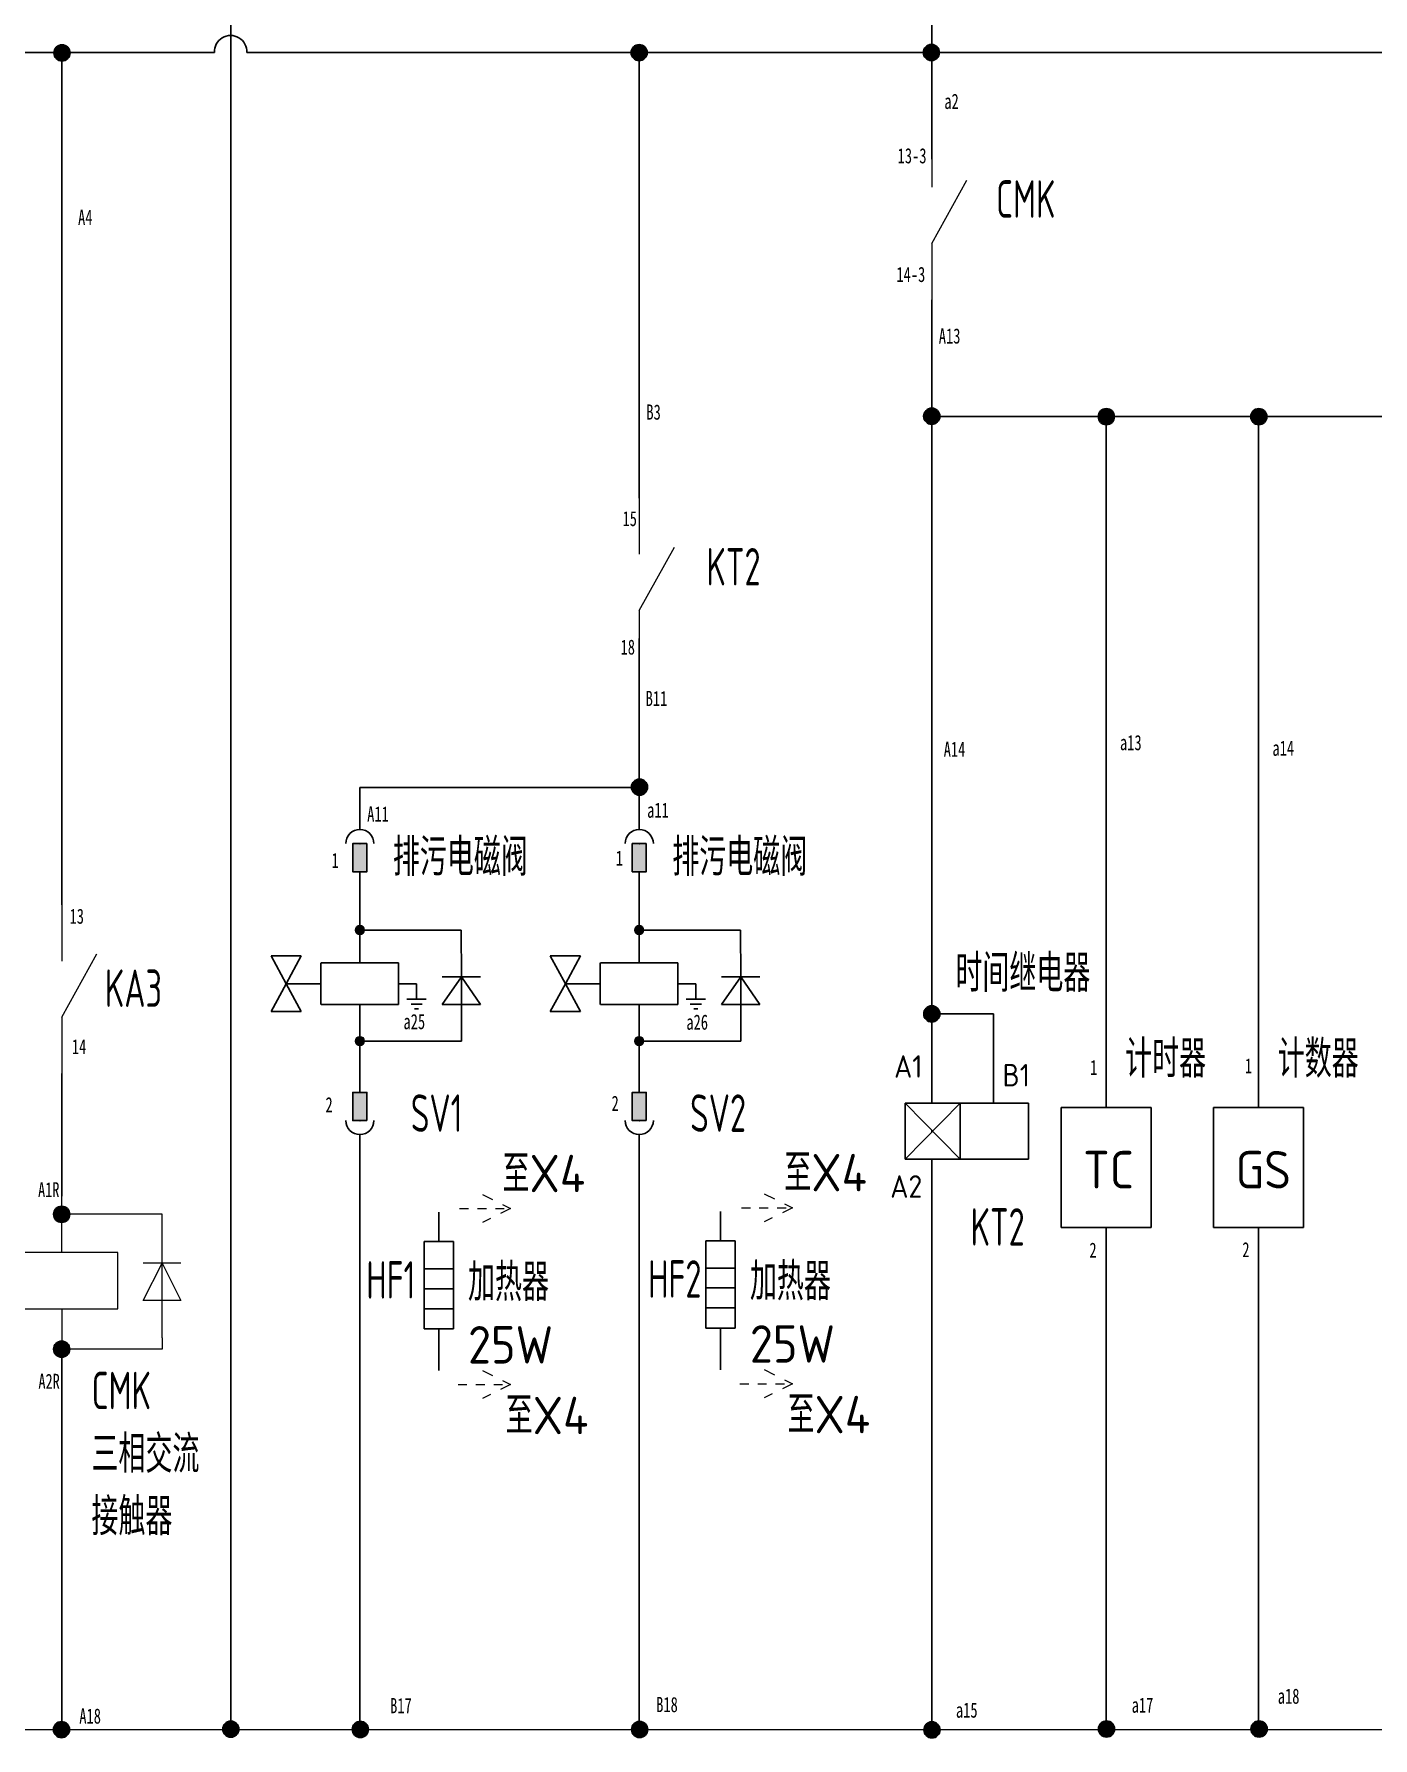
# Model space of a CAD drawing. Header units: millimetres. Extents: x 0 to 840, y 0 to 594.
# Drawn here: x 315.8 to 465.7, y 192.2 to 383.2 of the extents above; entities that cross this region are included whole.
import ezdxf
from ezdxf.enums import TextEntityAlignment as Align

# ---------------------------------------------------------------- set-up
doc = ezdxf.new("R2010")
doc.units = ezdxf.units.MM
doc.linetypes.add('虚线', pattern=[2, 1, -1])
for name, color, linetype, lineweight in [('AM_3', 3, '虚线', 13), ('BLK_0.5mm^2', 7, 'Continuous', 18), ('SYMS', 7, 'Continuous', 18), ('尺寸线层', 3, 'Continuous', 13), ('粗实线层', 7, 'Continuous', 25), ('虚线层', 6, '虚线', 13)]:
    doc.layers.add(name, color=color, linetype=linetype, lineweight=lineweight)
doc.layers.add('触点标识', color=11, linetype='Continuous')
doc.styles.add('WD_IEC', font='isocp2.shx', dxfattribs={"width": 0.9, "bigfont": 'gbcbig.shx'})
doc.styles.add('工程字', font='gbenor.shx', dxfattribs={"bigfont": 'gbcbig.shx'})
doc.styles.add('标准', font='isoct2.shx')
doc.styles.add('海泰汉字样式', font='仿宋_GB2312.ttf', dxfattribs={"width": 0.7, "height": 1.7})

# ---------------------------------------------------------------- blocks, each defined once
blk = doc.blocks.new('VCR1_1')
for p, q in [((0, 2.5), (0, 7.5)), ((0, -2.5), (0, -7.5))]:
    blk.add_line(p, q)
blk.add_lwpolyline([(-5, 2.5), (-5, -2.5), (5, -2.5), (5, 2.5)], close=True)
at = {"style": 'WD_IEC'}
for tag, height, p in [('INST', 2.5, (-5.25, 11.5)), ('LOC', 2.5, (-5.25, 8)), ('TAG1', 2.5, (-5.25, 4.5)), ('MFG', 1.5, (-6, 1)), ('CAT', 1.5, (-6, -1.5)), ('DESC1', 2.5, (-5.25, -6.85)), ('DESC2', 2.5, (-5.25, -10.35)), ('DESC3', 2.5, (-5.25, -13.85))]:
    blk.add_attdef(tag, text='', height=height, dxfattribs=at).set_placement(p, align=Align.RIGHT)
for tag, p, height in [('X2TERM01', (0, 7.5), 0.32), ('X4LINK', (-5, 0), 0.32), ('X1LINK', (5, 0), 0.32), ('ASSYCODE', (1, -4), 1), ('FAMILY', (1, -5.5), 1), ('CATDESC', (1, -7), 1), ('X8TERM02', (0, -7.5), 0.32)]:
    blk.add_attdef(tag, p, '', height=height, dxfattribs=at)
blk.add_attdef('TERM01', text='', height=2, rotation=90, dxfattribs=at).set_placement((-1, 7.5), align=Align.RIGHT)
blk.add_attdef('TERM02', (-1, -7.5), '', height=2, rotation=90, dxfattribs=at)
at = {"lineweight": 9, "style": 'WD_IEC'}
for tag, p in [('NO', (-5.5, -16.5)), ('NC', (-5.5, -20))]:
    blk.add_attdef(tag, text='', height=2.5, dxfattribs=at).set_placement(p, align=Align.TOP_RIGHT)
for tag, p in [('XREFNO', (-4, -16.5)), ('XREFNC', (-4, -20))]:
    blk.add_attdef(tag, text='', height=2.5, dxfattribs=at).set_placement(p, align=Align.TOP_LEFT)
blk = doc.blocks.new('VDI1_2')
for p, q in [((0, 7.5), (0, -7.5)), ((0, -2.5), (-2.5, 2.5)), ((-2.5, 2.5), (2.5, 2.5)), ((2.5, 2.5), (0, -2.5)), ((-2.5, -2.5), (2.5, -2.5))]:
    blk.add_line(p, q)
at = {"style": 'WD_IEC'}
for tag, height, p in [('INST', 2.5, (-5.5, 10.25)), ('LOC', 2.5, (-5.5, 6.75)), ('TAG1', 2.5, (-5.5, 3.25)), ('MFG', 1.5, (-5.5, -0.25)), ('CAT', 1.5, (-5.5, -2.75)), ('DESC1', 2.5, (-5.5, -6.35)), ('DESC2', 2.5, (-5.5, -9.85)), ('DESC3', 2.5, (-5.5, -13.35))]:
    blk.add_attdef(tag, text='', height=height, dxfattribs=at).set_placement(p, align=Align.RIGHT)
blk.add_attdef('TERM01', text='', height=2, rotation=90, dxfattribs=at).set_placement((-1, 7.5), align=Align.RIGHT)
for tag, p, height in [('X2TERM01', (0, 7.5), 0.32), ('ASSYCODE', (1, -4), 1), ('FAMILY', (1, -5.5), 1), ('CATDESC', (1, -7), 1), ('X8TERM02', (0, -7.5), 0.32)]:
    blk.add_attdef(tag, p, '', height=height, dxfattribs=at)
blk.add_attdef('TERM02', (-1, -7.5), '', height=2, rotation=90, dxfattribs=at)
blk = doc.blocks.new('bfcgb')
blk.add_hatch(color=256).paths.add_polyline_path([(1495.06, 338, 1), (1492.9, 338, 1)])
blk.add_circle((1493.98, 338), 1.08)
blk = doc.blocks.new('gwae')
blk.add_hatch(color=256).paths.add_polyline_path([(413.18, 275.01), (413.18, 278.76), (411.3, 278.76), (411.3, 275.01)], flags=0)
for p, q in [((412.24, 286.26), (412.24, 280.64)), ((412.24, 275.01), (412.24, 271.26))]:
    blk.add_line(p, q)
blk.add_lwpolyline([(413.18, 278.76), (411.3, 278.76), (411.3, 275.01), (413.18, 275.01)], close=True)
blk.add_arc((412.24, 278.76), 1.88, 0, 180)
blk.add_point((412.24, 278.76))
blk = doc.blocks.new('rq2e')
at = {"color": 7, "ltscale": 0.416487}
blk.add_line((1065.04, 260.3), (1065.04, 251.87), dxfattribs=at)
at = {"color": 7, "ltscale": 0.007597}
for p, q in [((1064.45, 256.26), (1064.49, 256.48)), ((1064.45, 256.26), (1064.49, 256.48)), ((1064.49, 256.03), (1064.45, 256.26)), ((1064.49, 256.03), (1064.45, 256.26)), ((1064.49, 256.48), (1064.62, 256.67)), ((1064.49, 256.48), (1064.62, 256.67)), ((1064.62, 255.84), (1064.49, 256.03)), ((1064.62, 255.84), (1064.49, 256.03)), ((1064.62, 256.67), (1064.81, 256.8)), ((1064.62, 256.67), (1064.81, 256.8)), ((1064.81, 255.71), (1064.62, 255.84)), ((1064.81, 255.71), (1064.62, 255.84)), ((1064.81, 256.8), (1065.04, 256.85)), ((1064.81, 256.8), (1065.04, 256.85)), ((1065.04, 255.66), (1064.81, 255.71)), ((1065.04, 255.66), (1064.81, 255.71)), ((1065.04, 256.85), (1065.27, 256.8)), ((1065.04, 256.85), (1065.27, 256.8)), ((1065.27, 255.71), (1065.04, 255.66)), ((1065.27, 255.71), (1065.04, 255.66)), ((1065.27, 256.8), (1065.46, 256.67)), ((1065.27, 256.8), (1065.46, 256.67)), ((1065.46, 255.84), (1065.27, 255.71)), ((1065.46, 255.84), (1065.27, 255.71)), ((1065.46, 256.67), (1065.59, 256.48)), ((1065.46, 256.67), (1065.59, 256.48)), ((1065.59, 256.03), (1065.46, 255.84)), ((1065.59, 256.03), (1065.46, 255.84)), ((1065.59, 256.48), (1065.63, 256.26)), ((1065.59, 256.48), (1065.63, 256.26)), ((1065.63, 256.26), (1065.59, 256.03)), ((1065.63, 256.26), (1065.59, 256.03)), ((1064.45, 241.44), (1064.49, 241.66)), ((1064.45, 241.44), (1064.49, 241.66)), ((1064.49, 241.21), (1064.45, 241.44)), ((1064.49, 241.21), (1064.45, 241.44)), ((1064.49, 241.66), (1064.62, 241.85)), ((1064.49, 241.66), (1064.62, 241.85)), ((1064.62, 241.02), (1064.49, 241.21)), ((1064.62, 241.02), (1064.49, 241.21)), ((1064.62, 241.85), (1064.81, 241.98)), ((1064.62, 241.85), (1064.81, 241.98)), ((1064.81, 240.89), (1064.62, 241.02)), ((1064.81, 240.89), (1064.62, 241.02)), ((1064.81, 241.98), (1065.04, 242.03)), ((1064.81, 241.98), (1065.04, 242.03)), ((1065.04, 242.03), (1065.27, 241.98)), ((1065.04, 242.03), (1065.27, 241.98)), ((1065.27, 241.98), (1065.46, 241.85)), ((1065.27, 241.98), (1065.46, 241.85)), ((1065.46, 241.02), (1065.27, 240.89)), ((1065.46, 241.02), (1065.27, 240.89)), ((1065.46, 241.85), (1065.59, 241.66)), ((1065.46, 241.85), (1065.59, 241.66)), ((1065.59, 241.21), (1065.46, 241.02)), ((1065.59, 241.21), (1065.46, 241.02)), ((1065.59, 241.66), (1065.63, 241.44)), ((1065.59, 241.66), (1065.63, 241.44)), ((1065.63, 241.44), (1065.59, 241.21)), ((1065.63, 241.44), (1065.59, 241.21)), ((1065.04, 240.85), (1064.81, 240.89)), ((1065.04, 240.85), (1064.81, 240.89)), ((1065.27, 240.89), (1065.04, 240.85)), ((1065.27, 240.89), (1065.04, 240.85))]:
    blk.add_line(p, q, dxfattribs=at)
at = {"color": 7, "ltscale": 0.445714}
for p, q in [((1065.03, 256.26), (1078.57, 256.26)), ((1065.03, 256.26), (1078.57, 256.26)), ((1065.04, 241.44), (1078.58, 241.44)), ((1065.04, 241.44), (1078.58, 241.44))]:
    blk.add_line(p, q, dxfattribs=at)
at = {"color": 7, "ltscale": 0.204694}
blk.add_line((1078.58, 250.04), (1078.57, 256.26), dxfattribs=at)
blk.add_line((1078.58, 250.04), (1078.57, 256.26), dxfattribs=at)
at = {"color": 7, "ltscale": 0.092843}
for q in [(1053.19, 252.81), (1053.19, 252.81), (1057.23, 252.81), (1057.23, 252.81), (1053.19, 245.38), (1053.19, 245.38), (1057.23, 245.38), (1057.23, 245.38)]:
    blk.add_line((1055.21, 249.09), q, dxfattribs=at)
at = {"color": 7, "ltscale": 0.044268}
for p, q in [((1053.19, 252.81), (1055.21, 252.81)), ((1053.19, 252.81), (1055.21, 252.81)), ((1053.19, 245.38), (1055.21, 245.38)), ((1053.19, 245.38), (1055.21, 245.38))]:
    blk.add_line(p, q, dxfattribs=at)
at = {"color": 7, "ltscale": 0.044269}
for p, q in [((1057.23, 252.81), (1055.21, 252.81)), ((1057.23, 252.81), (1055.21, 252.81)), ((1057.23, 245.38), (1055.21, 245.38)), ((1057.23, 245.38), (1055.21, 245.38))]:
    blk.add_line(p, q, dxfattribs=at)
at = {"color": 7, "ltscale": 0.18267}
for p, q in [((1059.83, 251.87), (1059.83, 246.32)), ((1070.2, 251.87), (1070.2, 246.32))]:
    blk.add_line(p, q, dxfattribs=at)
at = {"color": 7, "ltscale": 0.226511}
for p, q in [((1070.2, 251.87), (1059.88, 251.87)), ((1059.88, 246.32), (1063.32, 246.32)), ((1070.2, 246.32), (1063.32, 246.32)), ((1070.2, 246.32), (1063.32, 246.32))]:
    blk.add_line(p, q, dxfattribs=at)
at = {"color": 7, "ltscale": 0.121009}
blk.add_line((1059.83, 249.09), (1055.21, 249.09), dxfattribs=at)
at = {"color": 7, "ltscale": 0.067085}
blk.add_line((1070.2, 249.09), (1072.61, 249.09), dxfattribs=at)
at = {"color": 7, "ltscale": 0.04459}
blk.add_line((1072.61, 249.09), (1072.61, 247.05), dxfattribs=at)
at = {"color": 7, "ltscale": 0.148438}
for p in [(1076.03, 246.32), (1076.03, 246.32), (1081.13, 246.32), (1081.13, 246.32)]:
    blk.add_line(p, (1078.58, 250.04), dxfattribs=at)
at = {"color": 7, "ltscale": 0.083936}
for p, q in [((1078.58, 250.04), (1076.03, 250.04)), ((1078.58, 250.04), (1076.03, 250.04)), ((1078.58, 250.04), (1081.13, 250.04)), ((1078.58, 250.04), (1081.13, 250.04)), ((1078.58, 246.32), (1076.03, 246.32)), ((1078.58, 246.32), (1076.03, 246.32)), ((1078.58, 246.32), (1081.13, 246.32)), ((1078.58, 246.32), (1081.13, 246.32))]:
    blk.add_line(p, q, dxfattribs=at)
at = {"color": 7, "ltscale": 0.16075}
for q in [(1078.58, 250.04), (1078.58, 246.32)]:
    blk.add_line((1078.58, 241.44), q, dxfattribs=at)
at = {"color": 7, "ltscale": 0.321499}
blk.add_line((1065.04, 246.32), (1065.04, 238.35), dxfattribs=at)
at = {"color": 7, "ltscale": 0.028234}
blk.add_line((1072.61, 247.05), (1071.32, 247.05), dxfattribs=at)
at = {"color": 7, "ltscale": 0.016336}
for q in [(1071.86, 246.37), (1073.35, 246.37)]:
    blk.add_line((1072.61, 246.37), q, dxfattribs=at)
at = {"color": 7, "ltscale": 0.005879}
for q in [(1072.34, 245.77), (1072.88, 245.77)]:
    blk.add_line((1072.61, 245.77), q, dxfattribs=at)
at = {"color": 7, "ltscale": 0.028235}
blk.add_line((1072.61, 247.05), (1073.9, 247.05), dxfattribs=at)
at = {"color": 7}
for centre in [(1065.04, 256.26), (1065.04, 241.44)]:
    blk.add_circle(centre, 0.591, dxfattribs=at)
for points in [[(1065.59, 256.03), (1064.45, 256.26), (1064.62, 256.67), (1064.49, 256.48)], [(1065.59, 256.03), (1064.45, 256.26), (1064.62, 256.67), (1064.49, 256.48)], [(1065.59, 256.03), (1064.62, 255.84), (1064.45, 256.26), (1064.49, 256.03)], [(1065.59, 256.03), (1064.62, 255.84), (1064.45, 256.26), (1064.49, 256.03)], [(1065.59, 256.03), (1064.62, 256.67), (1065.04, 256.85), (1064.81, 256.8)], [(1065.59, 256.03), (1064.62, 256.67), (1065.04, 256.85), (1064.81, 256.8)], [(1065.59, 256.03), (1065.04, 255.66), (1064.62, 255.84), (1064.81, 255.71)], [(1065.59, 256.03), (1065.04, 255.66), (1064.62, 255.84), (1064.81, 255.71)], [(1065.59, 256.03), (1065.04, 256.85), (1065.46, 256.67), (1065.27, 256.8)], [(1065.59, 256.03), (1065.04, 256.85), (1065.46, 256.67), (1065.27, 256.8)], [(1065.59, 256.03), (1065.46, 255.84), (1065.04, 255.66), (1065.27, 255.71)], [(1065.59, 256.03), (1065.46, 255.84), (1065.04, 255.66), (1065.27, 255.71)], [(1065.59, 256.03), (1065.46, 256.67), (1065.63, 256.26), (1065.59, 256.48)], [(1065.59, 256.03), (1065.46, 256.67), (1065.63, 256.26), (1065.59, 256.48)], [(1065.59, 241.21), (1064.45, 241.44), (1064.62, 241.85), (1064.49, 241.66)], [(1065.59, 241.21), (1064.45, 241.44), (1064.62, 241.85), (1064.49, 241.66)], [(1065.59, 241.21), (1064.62, 241.02), (1064.45, 241.44), (1064.49, 241.21)], [(1065.59, 241.21), (1064.62, 241.02), (1064.45, 241.44), (1064.49, 241.21)], [(1065.59, 241.21), (1064.62, 241.85), (1065.04, 242.03), (1064.81, 241.98)], [(1065.59, 241.21), (1064.62, 241.85), (1065.04, 242.03), (1064.81, 241.98)], [(1065.59, 241.21), (1065.04, 240.85), (1064.62, 241.02), (1064.81, 240.89)], [(1065.59, 241.21), (1065.04, 240.85), (1064.62, 241.02), (1064.81, 240.89)], [(1065.59, 241.21), (1065.04, 242.03), (1065.46, 241.85), (1065.27, 241.98)], [(1065.59, 241.21), (1065.04, 242.03), (1065.46, 241.85), (1065.27, 241.98)], [(1065.59, 241.21), (1065.46, 241.02), (1065.04, 240.85), (1065.27, 240.89)], [(1065.59, 241.21), (1065.46, 241.02), (1065.04, 240.85), (1065.27, 240.89)], [(1065.59, 241.21), (1065.46, 241.85), (1065.63, 241.44), (1065.59, 241.66)], [(1065.59, 241.21), (1065.46, 241.85), (1065.63, 241.44), (1065.59, 241.66)]]:
    blk.add_solid(points, dxfattribs=at)
blk = doc.blocks.new('VMS21P_1')
for p, q in [((0, 7.5), (0, 2.5)), ((0, -2.5), (3.125, 3.125)), ((0, -2.5), (0, -7.5))]:
    blk.add_line(p, q)
at = {"style": 'WD_IEC'}
for tag, p in [('INST', (-5.25, 7.75)), ('LOC', (-5.25, 4.25)), ('TAG2', (-5.25, 0.75)), ('XREF', (-5.25, -3.75)), ('DESC1', (-5.25, -7.6)), ('DESC2', (-5.25, -11.1)), ('DESC3', (-5.25, -14.6))]:
    blk.add_attdef(tag, text='', height=2.5, dxfattribs=at).set_placement(p, align=Align.RIGHT)
for tag, p, height in [('X2TERM01', (0, 7.5), 0.32), ('X4LINK', (-2, 0), 0.32), ('X1LINK', (-0.5, 0), 0.32), ('CONTACT', (4, -3.5), 1), ('FAMILY', (4, -5), 1), ('X8TERM02', (0, -7.5), 0.32)]:
    blk.add_attdef(tag, p, '', height=height, dxfattribs=at)
blk.add_attdef('TERM01', text='', height=2, rotation=90, dxfattribs=at).set_placement((-1, 7.5), align=Align.RIGHT)
blk.add_attdef('TERM02', (-1, -7.5), '', height=2, rotation=90, dxfattribs=at)
blk = doc.blocks.new('sfe')
for p, q in [((1319.93, -437.42), (1336.36, -437.42)), ((1319.93, -444.92), (1319.93, -437.42)), ((1327.24, -437.42), (1319.93, -444.92)), ((1319.93, -437.42), (1327.24, -444.92)), ((1327.24, -437.42), (1327.24, -444.92)), ((1336.36, -437.42), (1336.36, -444.92)), ((1336.36, -444.92), (1319.93, -444.92))]:
    blk.add_line(p, q)
at = {"layer": '粗实线层'}
for p, q in [((1323.47, -437.42), (1323.47, -425.52)), ((1323.47, -425.52), (1331.69, -425.52)), ((1331.69, -437.42), (1331.69, -425.52)), ((1323.47, -444.92), (1323.47, -455.61))]:
    blk.add_line(p, q, dxfattribs=at)
blk.add_blockref('bfcgb', (-170.51, -763.52))
at = {"layer": 'AM_3', "style": 'WD_IEC'}
for tag, p in [('A1', (1322.22, -434.03)), ('B1', (1336.55, -435.2)), ('A2', (1322.2, -450.05))]:
    blk.add_attdef(tag, text='', height=3, dxfattribs=at).set_placement(p, align=Align.RIGHT)
blk = doc.blocks.new('HA1X2_1')
blk.add_lwpolyline([(-1.25, -2.5), (0, 0), (1.25, -2.5)])
at = {"style": 'WD_IEC'}
for tag, p in [('DESC1', (0, 5.1)), ('DESC2', (0, 1.25))]:
    blk.add_attdef(tag, text='', height=2.5, dxfattribs=at).set_placement(p, align=Align.CENTER)
blk.add_attdef('X8TERM01', (0, 0), '', height=0.32, dxfattribs=at)

msp = doc.modelspace()

# ---------------------------------------------------------------- linework, layer by layer
for p, q in [((337.78, 193.15), (337.78, 413.94)), ((416.32, 369.17), (416.32, 394.73)), ((312.57, 381.13), (325.24, 381.13)), ((318.85, 285.6), (318.85, 381.13)), ((325.24, 381.13), (335.96, 381.13)), ((339.58, 381.13), (418.1, 381.13)), ((383.55, 381.13), (383.55, 367.59)), ((418.1, 381.13), (508.66, 381.13)), ((383.55, 374.78), (383.55, 366.02)), ((383.55, 340.35), (383.55, 366.02)), ((416.32, 294.38), (416.32, 353.42)), ((383.55, 331.19), (383.55, 340.35)), ((564.3, 340.35), (416.32, 340.35)), ((435.85, 340.35), (435.85, 283.88)), ((452.94, 340.35), (452.94, 283.88)), ((383.55, 298.76), (383.55, 315.44)), ((352.25, 298.76), (383.55, 298.76)), ((435.85, 270.44), (435.85, 262.87)), ((452.94, 270.45), (452.94, 262.88)), ((416.32, 269.11), (416.32, 263.38)), ((318.85, 266.7), (318.85, 252.93)), ((430.82, 249.44), (430.82, 262.87)), ((430.82, 262.87), (440.89, 262.87)), ((440.89, 262.87), (440.89, 249.44)), ((447.9, 249.44), (447.9, 262.88)), ((447.9, 262.88), (457.98, 262.88)), ((457.98, 262.88), (457.98, 249.44)), ((416.32, 260.33), (416.32, 260.13)), ((416.32, 257.08), (416.33, 193.15)), ((352.25, 255.12), (352.25, 193.15)), ((361.1, 247.85), (361.1, 251.15)), ((392.67, 247.94), (392.67, 251.24)), ((440.89, 249.44), (430.82, 249.44)), ((435.85, 249.44), (435.85, 193.15)), ((457.98, 249.44), (447.9, 249.44)), ((452.94, 249.44), (452.94, 193.15)), ((361.1, 238.06), (361.1, 233.39)), ((392.67, 238.16), (392.67, 233.49)), ((318.85, 234.88), (318.85, 193.15))]:
    msp.add_line(p, q)
at = {"color": 7, "ltscale": 0.416487}
msp.add_line((383.55, 298.76), (383.55, 294.04), dxfattribs=at)
at = {"color": 7, "ltscale": 0.321499}
msp.add_line((383.55, 255.12), (383.55, 193.15), dxfattribs=at)
at = {"color": 7, "ltscale": 0.036266}
for p, q in [((361.1, 247.85), (359.45, 247.85)), ((361.1, 247.85), (362.74, 247.85)), ((392.67, 247.94), (391.02, 247.94)), ((392.67, 247.94), (394.31, 247.94)), ((359.45, 244.79), (361.1, 244.79)), ((362.74, 244.79), (361.1, 244.79)), ((391.02, 244.89), (392.67, 244.89)), ((394.31, 244.89), (392.67, 244.89)), ((359.45, 242.55), (361.1, 242.55)), ((362.74, 242.55), (361.1, 242.55)), ((391.02, 242.65), (392.67, 242.65)), ((394.31, 242.65), (392.67, 242.65)), ((359.45, 240.31), (361.1, 240.31)), ((362.74, 240.31), (361.1, 240.31)), ((391.02, 240.41), (392.67, 240.41)), ((394.31, 240.41), (392.67, 240.41)), ((359.45, 238.06), (361.1, 238.06)), ((362.74, 238.06), (361.1, 238.06)), ((391.02, 238.16), (392.67, 238.16)), ((394.31, 238.16), (392.67, 238.16))]:
    msp.add_line(p, q, dxfattribs=at)
at = {"color": 7, "ltscale": 0.215638}
for p, q in [((359.45, 247.85), (359.45, 238.06)), ((362.74, 247.85), (362.74, 238.06)), ((391.02, 247.94), (391.02, 238.16)), ((394.31, 247.94), (394.31, 238.16))]:
    msp.add_line(p, q, dxfattribs=at)
msp.add_arc((337.77, 381.22), 1.82, 357.325, 182.675)
at = {"layer": 'BLK_0.5mm^2'}
for p, q in [((330.09, 250.91), (318.85, 250.91)), ((330.09, 249.65), (330.09, 250.91)), ((330.09, 237.05), (330.09, 235.79)), ((330.09, 235.79), (318.85, 235.79)), ((186.38, 193.15), (467.42, 193.15))]:
    msp.add_line(p, q, dxfattribs=at)
at = {"layer": '粗实线层'}
for p, q in [((416.32, 273.37), (416.32, 294.38)), ((435.85, 270.44), (435.85, 283.88)), ((452.94, 270.45), (452.94, 283.88))]:
    msp.add_line(p, q, dxfattribs=at)
at = {"layer": '虚线层'}
for p, q in [((363.43, 251.55), (369.14, 251.55)), ((395, 251.64), (400.71, 251.64)), ((363.25, 231.82), (369.14, 231.82)), ((394.82, 231.92), (400.71, 231.92))]:
    msp.add_line(p, q, dxfattribs=at)

# ---------------------------------------------------------------- block references
at = {"xscale": 0.84, "yscale": 0.84, "zscale": 0.84}
for name, p in [('bfcgb', (-936.06, 97.17)), ('bfcgb', (-871.4, 97.2)), ('bfcgb', (-871.4, 97.2)), ('bfcgb', (-838.66, 97.21)), ('bfcgb', (-838.62, 56.44)), ('bfcgb', (-819.06, 56.39)), ('bfcgb', (-801.98, 56.39)), ('gwae', (5.97, 58.3)), ('gwae', (37.27, 58.3)), ('bfcgb', (-871.36, 14.87)), ('rq2e', (-542.38, 67.51)), ('rq2e', (-511.09, 67.51)), ('bfcgb', (-936.1, -33.01)), ('bfcgb', (-936.1, -48.13)), ('bfcgb', (-936.12, -90.77)), ('bfcgb', (-917.15, -90.72)), ('bfcgb', (-902.64, -90.75)), ('bfcgb', (-871.35, -90.76)), ('bfcgb', (-838.6, -90.8)), ('bfcgb', (-819.04, -90.7)), ('bfcgb', (-801.95, -90.7))]:
    msp.add_blockref(name, p, dxfattribs=at)
at = {"xscale": -0.84, "yscale": 0.84, "zscale": 0.84, "rotation": 180}
for p in [(5.97, 495.58), (37.27, 495.58)]:
    msp.add_blockref('gwae', p, dxfattribs=at)
at = {"layer": 'SYMS', "xscale": 1.26, "yscale": 1.26, "zscale": 1.26}
for name, p in [('VMS21P_1', (416.32, 362.87)), ('VMS21P_1', (383.55, 321.74)), ('VMS21P_1', (318.85, 276.15)), ('VCR1_1', (318.85, 243.48))]:
    msp.add_blockref(name, p, dxfattribs=at)
at = {"layer": 'SYMS', "xscale": 0.84, "yscale": 0.84, "zscale": 0.84, "rotation": 180}
msp.add_blockref('VDI1_2', (330.09, 243.35), dxfattribs=at)
at = {"layer": '粗实线层', "xscale": 0.84, "yscale": 0.84, "zscale": 0.84}
msp.add_blockref('sfe', (-695.39, 630.81), dxfattribs=at).add_auto_attribs({'B1': 'B1', 'A1': 'A1', 'A2': 'A2'})
at = {"layer": '虚线层', "xscale": 1.26, "yscale": 1.26, "zscale": 1.26, "rotation": 270}
for p in [(369.14, 251.55), (400.71, 251.64), (369.14, 231.82), (400.71, 231.92)]:
    msp.add_blockref('HA1X2_1', p, dxfattribs=at)

# ---------------------------------------------------------------- texts
at = {"char_height": 4.2, "width": 11.3475, "attachment_point": 1, "line_spacing_factor": 0.99982, "style": '标准'}
for s, insert in [('{\\Fisocp2,gbcbig|c0;\\C3;TC}', (433.29, 258.01)), ('{\\Fisocp2,gbcbig|c134;\\C3;GS}', (450.37, 258.01))]:
    msp.add_mtext(s, dxfattribs=dict(at, insert=insert))
at = {"char_height": 4.2, "width": 4.1411, "attachment_point": 1}
for s, insert in [('{\\Fisocp,gbcbig|c134;\\W0.7;\\C3;HF1}', (352.97, 245.66)), ('{\\Fisocp,gbcbig|c134;\\W0.7;\\C3;HF2}', (384.54, 245.76))]:
    msp.add_mtext(s, dxfattribs=dict(at, insert=insert))
at = {"layer": 'BLK_0.5mm^2', "char_height": 4.2, "attachment_point": 1, "line_spacing_factor": 0.99982, "style": '标准'}
for s, insert, width in [('{\\Fisocp2,gbcbig|c134;\\C3;排污电磁阀}', (355.95, 293.04), 30.0801), ('{\\Fisocp2,gbcbig|c134;\\C3;排污电磁阀}', (387.25, 293.04), 30.0801), ('{\\Fisocp2,gbcbig|c134;\\C3;时间继电器}', (418.97, 280.03), 30.0801), ('{\\Fisocp2,gbcbig|c134;\\C3;计时器}', (437.99, 270.43), 30.0801), ('{\\Fisocp2,gbcbig|c134;\\C3;计数器}', (455.08, 270.43), 30.0801), ('{\\Fisocp2,gbcbig|c134;\\C3;加热器\\P25W}', (364.37, 245.38), 30.0801), ('{\\Fisocp2,gbcbig|c134;\\C3;加热器\\P25W}', (395.95, 245.48), 30.0801), ('{\\Fisocp2,gbcbig|c134;\\C3;三相交流接触器}', (322.18, 226.13), 12.9756)]:
    msp.add_mtext(s, dxfattribs=dict(at, insert=insert, width=width))
at = {"layer": '尺寸线层', "char_height": 4.2, "attachment_point": 1}
for s, insert, width, style in [('{\\Fisocp2,gbcbig|c134;\\W0.7;CMK}', (423.53, 366.81), 20.128, '标准'), ('{\\Fisocp2,gbcbig|c134;\\W0.7;KT2}', (391.08, 325.59), 12.49, '标准'), ('{\\Fisocp2,gbcbig|c0;\\W0.7;KA\\Fisocp2,gbcbig|c134;3}', (323.68, 278.35), 12.49, '标准'), ('{\\Fisocp,gbcbig|c134;\\W0.7;SV1}', (357.96, 264.35), 15.0159, '工程字'), ('{\\Fisocp,gbcbig|c134;\\W0.7;SV2}', (389.25, 264.35), 15.0159, '工程字'), ('{\\Fisocp2,gbcbig|c134;\\C3;至X4}', (399.8, 257.68), 35.7176, '标准'), ('{\\Fisocp2,gbcbig|c134;\\C3;至X4}', (368.23, 257.58), 35.7176, '标准'), ('{\\Fisocp2,gbcbig|c134;\\W0.7;KT2}', (420.67, 251.59), 15.0159, '工程字'), ('{\\Fisocp2,gbcbig|c134;\\W0.7;CMK}', (322.2, 233.26), 15.0159, '标准'), ('{\\Fisocp2,gbcbig|c134;\\C3;至X4}', (368.59, 230.46), 35.7176, '标准'), ('{\\Fisocp2,gbcbig|c134;\\C3;至X4}', (400.16, 230.56), 35.7176, '标准')]:
    msp.add_mtext(s, dxfattribs=dict(at, insert=insert, width=width, style=style))
at = {"layer": '触点标识', "attachment_point": 1, "style": '海泰汉字样式'}
for s, width, gutter_width, insert, char_height in [('a2', 7.2238, 8.5, (417.73, 376.51), 1.7), ('13-3', 4.2138, 8.5, (412.5, 370.41), 1.7), ('A4', 3.8862, 8.5, (320.68, 363.51), 1.7), ('14-3', 3.7773, 8.5, (412.36, 357.11), 1.7), ('A13', 4.0299, 8.5, (417.11, 350.21), 1.7), ('B3', 5.0227, 8.5, (384.35, 341.68), 1.7), ('15', 2.294, 10, (381.69, 329.73), 1.68), ('18', 3.1642, 10, (381.47, 315.33), 1.68), ('B11', 4.7281, 8.5, (384.27, 309.58), 1.7), ('A14', 1.7684, 8.5, (417.66, 303.89), 1.7), ('a13', 5.7338, 8.5, (437.41, 304.63), 1.7), ('a14', 6.2445, 8.5, (454.49, 304.01), 1.7), ('A11', 9.9176, 8.5, (353.07, 296.63), 1.7), ('a11', 10.8463, 8.5, (384.44, 297.06), 1.7), ('1', 4.0225, 8.5, (349.09, 291.43), 1.7), ('1', 10.1307, 8.5, (380.92, 291.68), 1.7), ('13', 2.9444, 10, (319.74, 285.16), 1.68), ('a25', 3.5598, 8.5, (357.14, 273.36), 1.7), ('a26', 1.9555, 8.5, (388.83, 273.3), 1.7), ('14', 2.8669, 10, (320, 270.54), 1.68), ('1', 1.4562, 10, (434.06, 268.21), 1.68), ('1', 1.8722, 10, (451.41, 268.39), 1.68), ('2', 4.5774, 8.5, (348.4, 264.04), 1.7), ('2', 4.211, 8.5, (380.45, 264.2), 1.7), ('A1R', 3.1886, 10, (316.2, 254.51), 1.68), ('2', 4.4918, 10, (433.99, 247.74), 1.68), ('2', 3.4105, 10, (451.12, 247.79), 1.68), ('A2R', 1.0896, 10, (316.24, 233.03), 1.68), ('B18', 3.1353, 8.5, (385.45, 196.81), 1.7), ('a18', 8.0956, 8.5, (455.09, 197.75), 1.7), ('A18', 5.3939, 8.5, (320.82, 195.52), 1.7), ('B17', 3.1468, 8.5, (355.64, 196.69), 1.7), ('a15', 3.7966, 8.5, (419.03, 196.19), 1.7), ('a17', 3.9565, 8.5, (438.72, 196.75), 1.7)]:
    msp.add_mtext_dynamic_manual_height_columns(s, width=width, gutter_width=gutter_width, heights=[0], dxfattribs=dict(at, insert=insert, char_height=char_height))

doc.saveas('drawing.dxf')
